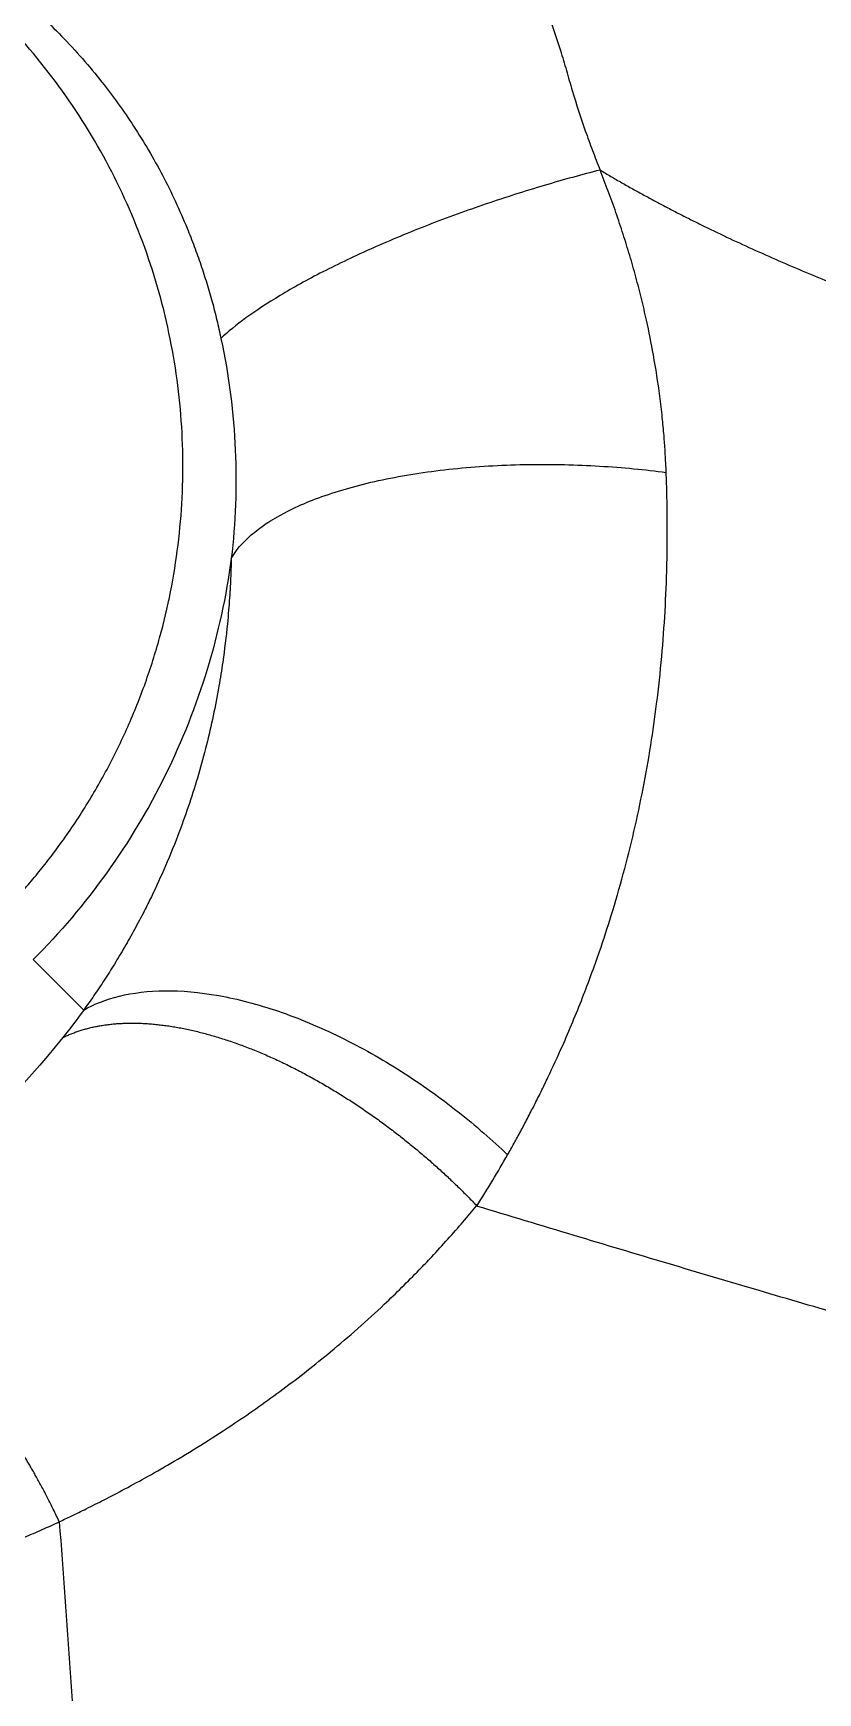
# Model space of a CAD drawing. Extents: x 526 to 610, y 679 to 808.
# Drawn here: x 561.818 to 563.946, y 753.015 to 757.511 of the extents above; entities that cross this region are included whole.
import ezdxf

# ---------------------------------------------------------------- set-up
doc = ezdxf.new("R2010")
doc.units = 0
doc.header["$MEASUREMENT"] = 0
doc.layers.add('1', color=4, linetype='Continuous')

# ---------------------------------------------------------------- blocks, each defined once
blk = doc.blocks.new('JETSETTER LX')
at = {"layer": '1', "color": 3, "linetype": 'Continuous', "lineweight": 25}
blk.add_line((35.6913, 58.1242), (35.8282, 57.9873), dxfattribs=at)
for points, knots in [([(36.2908, 61.6193), (36.3499, 61.5924), (36.4071, 61.5612), (36.5172, 61.4892), (36.57, 61.4484), (36.6705, 61.3583), (36.7182, 61.3091), (36.8079, 61.2033), (36.8499, 61.1467), (36.9278, 61.0272), (36.9637, 60.9641), (37.029, 60.8327), (37.0584, 60.7643), (37.0974, 60.6588), (37.1095, 60.6231), (37.1265, 60.569), (37.1319, 60.5509), (37.1423, 60.5145), (37.1475, 60.4962), (37.1639, 60.4416), (37.1758, 60.4054), (37.1946, 60.3516), (37.2011, 60.3338), (37.2144, 60.2982), (37.2211, 60.2805), (37.2282, 60.2629)], [0, 0, 0, 0, 0.125, 0.125, 0.25, 0.25, 0.375, 0.375, 0.5, 0.5, 0.625, 0.625, 0.75, 0.75, 0.8125, 0.8125, 0.84375, 0.84375, 0.875, 0.875, 0.9375, 0.9375, 0.96875, 0.96875, 1, 1, 1, 1]), ([(34.3555, 61.2036), (34.3647, 61.2036), (34.383, 61.2035), (34.4102, 61.2029), (34.4372, 61.2019), (34.464, 61.2006), (34.4904, 61.199), (34.5166, 61.197), (34.5425, 61.1947), (34.5681, 61.1922), (34.5934, 61.1893), (34.6184, 61.1861), (34.6431, 61.1827), (34.7111, 61.1724), (34.8218, 61.1508), (34.9722, 61.1094), (35.1198, 61.0566), (35.2609, 60.9937), (35.3994, 60.9185), (35.5307, 60.8329), (35.6353, 60.7509), (35.7129, 60.6812), (35.7896, 60.6058), (35.8757, 60.5077), (35.9668, 60.3812), (36.0444, 60.249), (36.0961, 60.1382), (36.1283, 60.0561), (36.146, 60.0063), (36.1621, 59.9565), (36.1766, 59.9066), (36.1895, 59.8568), (36.1968, 59.8234), (36.2005, 59.8069)], [0, 0, 0, 0, 0.010985, 0.021867, 0.032644, 0.043319, 0.05389, 0.064358, 0.074724, 0.084988, 0.09515, 0.10521, 0.115169, 0.125027, 0.18754, 0.250025, 0.31153, 0.375019, 0.434733, 0.500011, 0.562507, 0.593718, 0.625019, 0.691367, 0.749997, 0.811778, 0.874973, 0.896292, 0.917422, 0.938359, 0.959102, 0.97965, 1, 1, 1, 1]), ([(35.5868, 58.2287), (35.5929, 58.2348), (35.6049, 58.247), (35.6227, 58.2655), (35.6401, 58.2844), (35.6573, 58.3034), (35.6742, 58.3227), (35.6908, 58.3423), (35.7071, 58.3621), (35.7231, 58.3821), (35.7389, 58.4023), (35.7749, 58.4502), (35.8282, 58.5278), (35.8928, 58.6387), (35.9492, 58.754), (35.9969, 58.8731), (36.0356, 58.9955), (36.0752, 59.1619), (36.1014, 59.3748), (36.0951, 59.632), (36.0512, 59.8855), (35.9706, 60.1299), (35.855, 60.3597), (35.7069, 60.5701), (35.5296, 60.7564), (35.3605, 60.8885), (35.2149, 60.9783), (35.101, 61.0375), (34.9831, 61.0881), (34.8617, 61.1299), (34.7376, 61.1626), (34.6366, 61.1815), (34.5603, 61.1917), (34.5093, 61.197), (34.4581, 61.2008), (34.4069, 61.2031), (34.3726, 61.2035), (34.3555, 61.2036)], [0, 0, 0, 0, 0.006271, 0.012535, 0.018793, 0.025046, 0.031296, 0.037545, 0.043792, 0.050041, 0.056292, 0.062546, 0.093816, 0.125066, 0.15632, 0.187575, 0.218824, 0.250085, 0.312563, 0.375049, 0.437536, 0.500016, 0.562489, 0.624962, 0.687443, 0.749925, 0.781182, 0.812442, 0.843694, 0.874956, 0.906208, 0.93747, 0.949986, 0.962486, 0.974981, 0.987482, 1, 1, 1, 1]), ([(37.2282, 60.2629), (37.1794, 60.2505), (37.1287, 60.2365), (37.0252, 60.2059), (36.9724, 60.1891), (36.8668, 60.1531), (36.814, 60.134), (36.7109, 60.0939), (36.6605, 60.073), (36.5646, 60.0305), (36.519, 60.0088), (36.4346, 59.9656), (36.3957, 59.9441), (36.3259, 59.9022), (36.295, 59.8818), (36.2415, 59.8429), (36.219, 59.8243), (36.2005, 59.8069)], [0, 0, 0, 0, 0.125, 0.125, 0.25, 0.25, 0.375, 0.375, 0.5, 0.5, 0.625, 0.625, 0.75, 0.75, 0.875, 0.875, 1, 1, 1, 1]), ([(37.2282, 60.2629), (37.2379, 60.2571), (37.2575, 60.2456), (37.2871, 60.2286), (37.3169, 60.2118), (37.3471, 60.1952), (37.3776, 60.1787), (37.4084, 60.1624), (37.4395, 60.1463), (37.4709, 60.1304), (37.5376, 60.0972), (37.642, 60.048), (37.7833, 59.9865), (37.9281, 59.9279), (38.0715, 59.8734), (38.2188, 59.8203), (38.3625, 59.7706), (38.5113, 59.7208), (38.6585, 59.6722), (38.8085, 59.623), (38.9552, 59.5743), (39.0782, 59.5326), (39.1752, 59.4987), (39.2495, 59.4722), (39.3229, 59.4453), (39.3966, 59.4176), (39.4663, 59.3907), (39.5112, 59.3727), (39.5331, 59.3639)], [0, 0, 0, 0, 0.013534, 0.027132, 0.040799, 0.054536, 0.068345, 0.082228, 0.096189, 0.110228, 0.124348, 0.18518, 0.248337, 0.308916, 0.372705, 0.432923, 0.497701, 0.556632, 0.62324, 0.686128, 0.749036, 0.811917, 0.844905, 0.874728, 0.908523, 0.940673, 0.971167, 1, 1, 1, 1]), ([(37.4076, 59.444), (37.4073, 59.4523), (37.4065, 59.4717), (37.4046, 59.5048), (37.4016, 59.5461), (37.3969, 59.5956), (37.3884, 59.6686), (37.3747, 59.7565), (37.3571, 59.8446), (37.3407, 59.9149), (37.3256, 59.9733), (37.309, 60.0315), (37.291, 60.0896), (37.2715, 60.1476), (37.2507, 60.2054), (37.2357, 60.2437), (37.2282, 60.2629)], [0, 0, 0, 0, 0.030436, 0.070727, 0.120868, 0.180859, 0.250714, 0.385903, 0.499996, 0.571017, 0.642149, 0.713408, 0.784808, 0.856365, 0.928091, 1, 1, 1, 1]), ([(36.2284, 59.211), (36.2407, 59.2322), (36.2586, 59.2536), (36.3066, 59.2953), (36.3369, 59.3156), (36.4098, 59.3538), (36.4525, 59.3716), (36.5487, 59.4032), (36.6023, 59.417), (36.7173, 59.4398), (36.7786, 59.4486), (36.9051, 59.461), (36.9702, 59.4645), (37.0999, 59.4664), (37.1644, 59.4648), (37.2896, 59.4573), (37.3502, 59.4515), (37.4076, 59.444)], [0, 0, 0, 0, 0.125, 0.125, 0.25, 0.25, 0.375, 0.375, 0.5, 0.5, 0.625, 0.625, 0.75, 0.75, 0.875, 0.875, 1, 1, 1, 1]), ([(36.9776, 57.5954), (36.9835, 57.6058), (36.9955, 57.627), (37.0133, 57.6597), (37.0315, 57.6939), (37.0499, 57.7296), (37.0686, 57.7668), (37.0945, 57.8202), (37.1333, 57.9045), (37.1806, 58.0179), (37.224, 58.136), (37.2728, 58.2852), (37.3228, 58.4703), (37.3604, 58.6628), (37.383, 58.8218), (37.396, 58.9426), (37.4051, 59.0676), (37.4093, 59.1715), (37.4107, 59.2556), (37.4107, 59.3192), (37.4097, 59.3818), (37.4083, 59.4234), (37.4076, 59.444)], [0, 0, 0, 0, 0.01899, 0.038781, 0.059357, 0.0807, 0.102795, 0.125623, 0.175312, 0.250853, 0.321597, 0.375769, 0.500438, 0.624993, 0.683287, 0.749617, 0.812232, 0.874519, 0.906834, 0.938508, 0.969559, 1, 1, 1, 1]), ([(36.2284, 59.211), (36.2148, 59.1091), (36.1929, 59.0083), (36.133, 58.8115), (36.0949, 58.7156), (36.0038, 58.5313), (35.9507, 58.4428), (35.8307, 58.2757), (35.7639, 58.197), (35.6913, 58.1242)], [0, 0, 0, 0, 0.25, 0.25, 0.5, 0.5, 0.75, 0.75, 1, 1, 1, 1]), ([(36.2284, 59.211), (36.2282, 59.2036), (36.2278, 59.1876), (36.2269, 59.1624), (36.2255, 59.1342), (36.2236, 59.1032), (36.2211, 59.0694), (36.2158, 59.0108), (36.2074, 58.9419), (36.1898, 58.8316), (36.1623, 58.7023), (36.1244, 58.5729), (36.0859, 58.4646), (36.0518, 58.3802), (36.019, 58.3087), (35.9905, 58.2516), (35.9664, 58.206), (35.9394, 58.1581), (35.912, 58.1124), (35.8843, 58.0688), (35.8566, 58.0272), (35.8376, 58.0004), (35.8282, 57.9873)], [0, 0, 0, 0, 0.015444, 0.032997, 0.052679, 0.074513, 0.098524, 0.124738, 0.200352, 0.249283, 0.371345, 0.498792, 0.561647, 0.641866, 0.714732, 0.74934, 0.794537, 0.838394, 0.880887, 0.921996, 0.961705, 1, 1, 1, 1]), ([(35.8282, 57.9873), (35.8561, 58.0031), (35.8884, 58.0161), (35.962, 58.0342), (36.0032, 58.0393), (36.0934, 58.0402), (36.1425, 58.0359), (36.2459, 58.0174), (36.3004, 58.0031), (36.4117, 57.9652), (36.4684, 57.9415), (36.5808, 57.8864), (36.6364, 57.855), (36.7435, 57.7869), (36.7949, 57.7502), (36.8913, 57.6741), (36.9364, 57.6348), (36.9776, 57.5954)], [0, 0, 0, 0, 0.125, 0.125, 0.25, 0.25, 0.375, 0.375, 0.5, 0.5, 0.625, 0.625, 0.75, 0.75, 0.875, 0.875, 1, 1, 1, 1]), ([(35.7716, 57.9127), (35.7749, 57.9143), (35.7815, 57.9175), (35.7917, 57.922), (35.8023, 57.9262), (35.8132, 57.9301), (35.8244, 57.9337), (35.8359, 57.937), (35.8478, 57.94), (35.8599, 57.9427), (35.8724, 57.945), (35.8851, 57.947), (35.8982, 57.9487), (35.9115, 57.9501), (35.9252, 57.9511), (35.9391, 57.9518), (35.9532, 57.9521), (35.9677, 57.9521), (35.9824, 57.9517), (35.9973, 57.9509), (36.0125, 57.9498), (36.0279, 57.9483), (36.0435, 57.9465), (36.0593, 57.9443), (36.0753, 57.9418), (36.0915, 57.9389), (36.1079, 57.9356), (36.1244, 57.9319), (36.1411, 57.928), (36.1579, 57.9236), (36.1748, 57.9189), (36.1918, 57.9139), (36.209, 57.9085), (36.2262, 57.9028), (36.2435, 57.8968), (36.2609, 57.8904), (36.2783, 57.8838), (36.2958, 57.8768), (36.3132, 57.8695), (36.3307, 57.8619), (36.3482, 57.854), (36.3657, 57.8459), (36.3831, 57.8374), (36.4005, 57.8288), (36.4179, 57.8198), (36.4352, 57.8106), (36.4524, 57.8012), (36.4695, 57.7916), (36.4866, 57.7817), (36.5035, 57.7716), (36.5203, 57.7614), (36.537, 57.7509), (36.5536, 57.7403), (36.57, 57.7295), (36.5863, 57.7186), (36.6024, 57.7075), (36.6183, 57.6962), (36.6341, 57.6849), (36.6497, 57.6734), (36.6651, 57.6618), (36.6803, 57.6502), (36.6953, 57.6384), (36.7101, 57.6266), (36.7247, 57.6147), (36.7391, 57.6027), (36.7533, 57.5907), (36.7672, 57.5786), (36.781, 57.5665), (36.7945, 57.5544), (36.8077, 57.5423), (36.8208, 57.5301), (36.8336, 57.518), (36.8461, 57.5058), (36.8584, 57.4937), (36.8705, 57.4816), (36.8824, 57.4695), (36.8902, 57.4614), (36.894, 57.4573)], [0, 0, 0, 0, 0.01319, 0.026455, 0.039794, 0.053204, 0.066683, 0.080228, 0.093837, 0.107507, 0.121235, 0.135019, 0.148856, 0.162742, 0.176676, 0.190653, 0.204671, 0.218727, 0.232817, 0.246938, 0.261087, 0.27526, 0.289454, 0.303665, 0.317891, 0.332127, 0.34637, 0.360617, 0.374864, 0.389108, 0.403345, 0.417571, 0.431784, 0.445979, 0.460153, 0.474303, 0.488426, 0.502518, 0.516576, 0.530596, 0.544576, 0.558512, 0.572402, 0.586241, 0.600028, 0.613759, 0.627432, 0.641044, 0.654592, 0.668074, 0.681486, 0.694828, 0.708096, 0.721288, 0.734403, 0.747437, 0.76039, 0.773258, 0.786041, 0.798737, 0.811344, 0.823861, 0.836286, 0.848617, 0.860855, 0.872996, 0.885042, 0.896989, 0.908838, 0.920588, 0.932237, 0.943786, 0.955233, 0.966579, 0.977822, 0.988963, 1, 1, 1, 1]), ([(35.7619, 56.6011), (35.7728, 56.6063), (35.7973, 56.6179), (35.8379, 56.6377), (35.8864, 56.6621), (35.9423, 56.6913), (36.0056, 56.7259), (36.1057, 56.7833), (36.2285, 56.8603), (36.3699, 56.9599), (36.506, 57.0665), (36.629, 57.1749), (36.7186, 57.2631), (36.7756, 57.3228), (36.8151, 57.3659), (36.8557, 57.412), (36.8812, 57.4424), (36.8935, 57.4572)], [0, 0, 0, 0, 0.025803, 0.058051, 0.096688, 0.141656, 0.192898, 0.250364, 0.387082, 0.499927, 0.614737, 0.74933, 0.840865, 0.874387, 0.919035, 0.960915, 1, 1, 1, 1]), ([(39.8187, 56.6128), (39.7668, 56.6272), (39.6623, 56.6561), (39.5046, 56.6999), (39.345, 56.7444), (39.1833, 56.7896), (39.0197, 56.8357), (38.854, 56.8825), (38.6864, 56.9301), (38.5168, 56.9785), (38.3296, 57.0323), (38.1227, 57.092), (37.8938, 57.1587), (37.6561, 57.2284), (37.4096, 57.3014), (37.1544, 57.3777), (36.9816, 57.43), (36.8936, 57.4566)], [0, 0, 0, 0, 0.052623, 0.105979, 0.160074, 0.214914, 0.270501, 0.326839, 0.383934, 0.441788, 0.500406, 0.575704, 0.654157, 0.735785, 0.820615, 0.908677, 1, 1, 1, 1]), ([(35.7619, 56.6011), (35.7592, 56.6069), (35.754, 56.6182), (35.746, 56.6348), (35.7381, 56.6508), (35.7304, 56.6661), (35.7227, 56.6809), (35.7153, 56.695), (35.7079, 56.7085), (35.7007, 56.7215), (35.6937, 56.7339), (35.6869, 56.7458), (35.6803, 56.7571), (35.6738, 56.7679), (35.6676, 56.7781), (35.6616, 56.7879), (35.6558, 56.7972), (35.6502, 56.8059), (35.6449, 56.8142), (35.6398, 56.822), (35.635, 56.8294), (35.6304, 56.8363), (35.626, 56.8427), (35.6219, 56.8487), (35.6181, 56.8543), (35.6146, 56.8594), (35.6113, 56.8642), (35.6082, 56.8685), (35.6055, 56.8724), (35.603, 56.8758), (35.5852, 56.9005), (35.5519, 56.944), (35.5019, 57.0023), (35.4522, 57.0539), (35.3841, 57.1167), (35.296, 57.1833), (35.2101, 57.2295), (35.1461, 57.2542), (35.1142, 57.2637), (35.0917, 57.269), (35.0786, 57.2718), (35.0632, 57.2745), (35.0456, 57.277), (35.0259, 57.2789), (35.004, 57.2801), (34.989, 57.2797), (34.9811, 57.2795)], [0, 0, 0, 0, 0.01454, 0.028618, 0.042242, 0.055417, 0.068149, 0.080445, 0.092308, 0.103742, 0.114753, 0.125344, 0.135518, 0.145278, 0.154628, 0.163571, 0.172108, 0.180242, 0.187976, 0.19531, 0.202248, 0.208791, 0.214939, 0.220695, 0.22606, 0.231035, 0.235621, 0.239819, 0.24363, 0.247054, 0.250092, 0.316427, 0.380095, 0.441279, 0.500115, 0.625553, 0.74993, 0.797988, 0.850061, 0.862898, 0.878593, 0.897146, 0.918558, 0.942835, 0.96998, 1, 1, 1, 1]), ([(31.4474, 56.7959), (31.5389, 56.7751), (31.6761, 56.7438), (31.859, 56.7025), (32.042, 56.6617), (32.2707, 56.6118), (32.6365, 56.5359), (33.0024, 56.4681), (33.3682, 56.4128), (33.6427, 56.3787), (33.8638, 56.3578), (34.047, 56.3451), (34.2435, 56.3356), (34.4793, 56.3335), (34.7051, 56.3447), (34.8709, 56.3604), (35.0074, 56.3783), (35.1386, 56.401), (35.27, 56.4296), (35.3941, 56.4624), (35.4953, 56.4944), (35.569, 56.5206), (35.6192, 56.5397), (35.6681, 56.5594), (35.7156, 56.5798), (35.7465, 56.5941), (35.7619, 56.6011)], [0, 0, 0, 0, 0.06251, 0.093773, 0.125038, 0.187566, 0.25008, 0.375036, 0.437492, 0.499961, 0.562625, 0.588688, 0.62548, 0.697443, 0.750979, 0.782226, 0.813409, 0.847171, 0.875616, 0.907972, 0.937728, 0.950655, 0.963344, 0.975797, 0.988015, 1, 1, 1, 1]), ([(35.7619, 56.6011), (35.7833, 56.3303), (35.8104, 55.92), (35.8334, 55.5063), (35.8483, 55.23), (35.8555, 55.0917), (35.8909, 54.3992), (35.9164, 53.8424), (35.9478, 53.0017), (35.9572, 52.7206), (35.9741, 52.1569), (35.9816, 51.8744), (36.001, 51.0245), (36.01, 50.455), (36.0188, 49.5969), (36.022, 49.1669), (36.023, 48.7355), (36.0232, 48.4476), (36.023, 48.3036), (36.0217, 47.8709), (36.0206, 47.5819), (36.0162, 47.0032), (36.0131, 46.7134), (36.0009, 45.8431), (35.9891, 45.2617), (35.9579, 44.0987), (35.9386, 43.517), (35.9153, 42.9364)], [0, 0, 0, 0, 0.0625, 0.09375, 0.09375, 0.125, 0.125, 0.25, 0.25, 0.3125, 0.3125, 0.375, 0.375, 0.5, 0.5, 0.5625, 0.59375, 0.59375, 0.625, 0.625, 0.6875, 0.6875, 0.75, 0.75, 0.875, 0.875, 1, 1, 1, 1])]:
    blk.add_open_spline(points, degree=3, knots=knots, dxfattribs=at)
for points in [[(36.2005, 59.8069), (36.2436, 59.6025), (36.2512, 59.4033), (36.2284, 59.211)], [(35.8282, 57.9873), (35.8101, 57.9621), (35.7912, 57.9372), (35.7716, 57.9127)], [(35.7716, 57.9127), (35.5542, 57.6411), (35.2858, 57.4291), (34.9811, 57.2795)], [(36.8941, 57.4566), (36.9238, 57.5032), (36.9516, 57.5495), (36.9776, 57.5954)]]:
    blk.add_open_spline(points, degree=3, dxfattribs=at)

msp = doc.modelspace()

# ---------------------------------------------------------------- block references
at = {"layer": '1'}
msp.add_blockref('JETSETTER LX', (526.127, 696.8772), dxfattribs=at)

doc.saveas('drawing.dxf')
